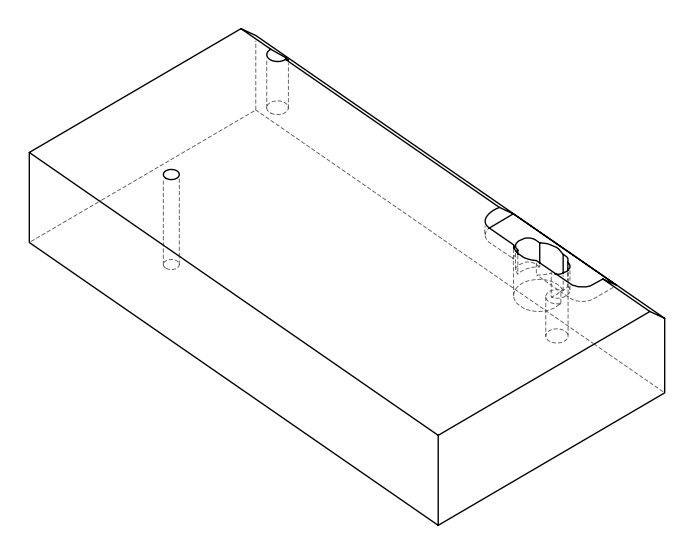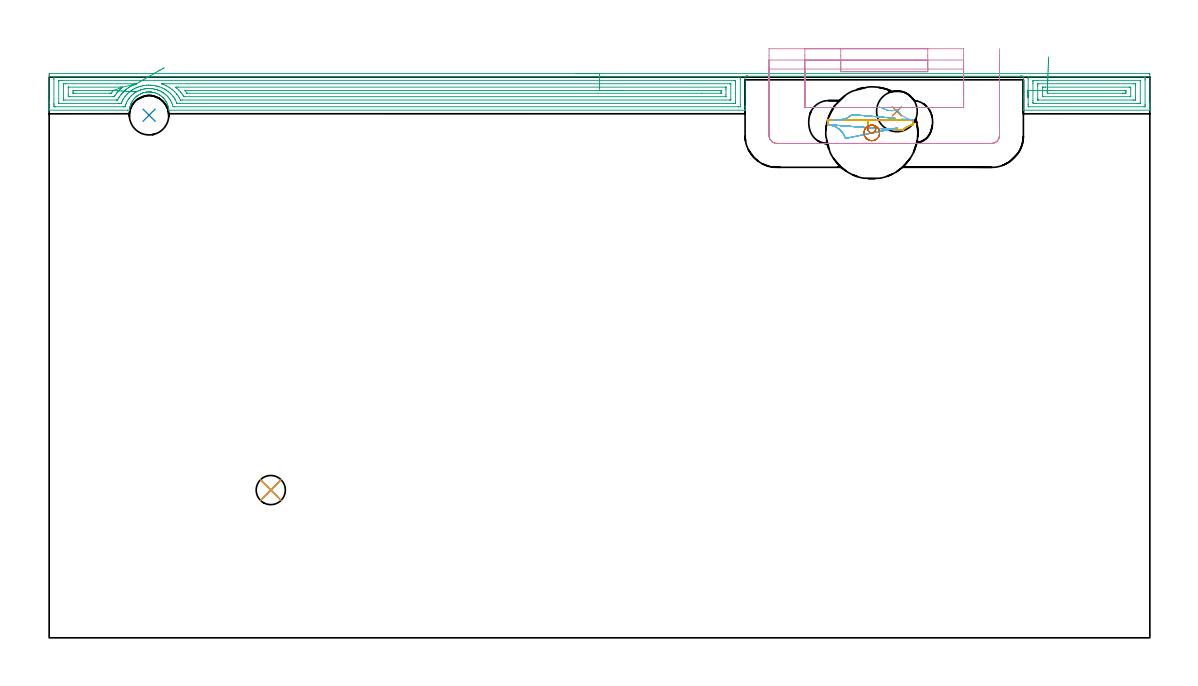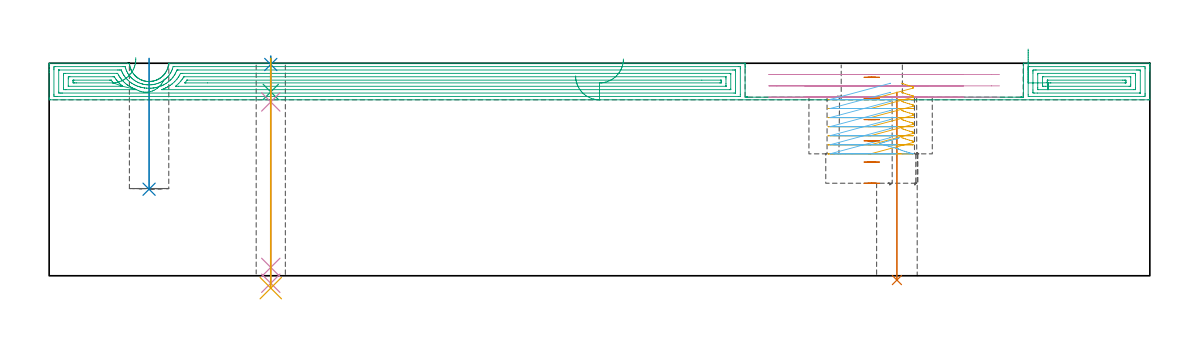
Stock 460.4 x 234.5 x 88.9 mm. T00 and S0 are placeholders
(PLAN: 11 operations, 9 tool changes, 26.7 min)
(1 INDEXABLE_INSERT_DRILL_THROUGH_HOLE_FROM_SOLID | STEP1HOLE | NXT0302_005 | 0.32 min | 20134 mm3)
(2 INDEXABLE_INSERT_DRILL_BLIND_HOLE_FROM_SOLID | STEP1POCKET | NXT0302_004 | 0.22 min | 11198 mm3)
(3 AREA_MILL | FG_CHAMFER_SURFACE | UGT0205_001 | 17.85 min | 51590 mm3)
(4 MILL_OPEN_POCKET | POCKET_OPEN | UGT0201_136 | Follow Part, ap 5, ae 75% | 2.91 min | 46458 mm3)
(5 MILL_OPEN_POCKET_1 | POCKET_OPEN_1 | NXT0201_012 | Follow Part, ap 4, ae 75% | 1.91 min | 17442 mm3)
(6 MILL_SLOT_PARTIAL_OBROUND | SLOT_PARTIAL_OBROUND | NXT0201_012 | Follow Part, ap 4, ae 75% | 1.88 min | 3229 mm3)
(7 MILL_BLIND_HOLE_FROM_SOLID_MATERIAL | STEP1POCKET_1 | UGT0201_004 | Spiral | 0.75 min | 20523 mm3)
(8 SPOT_DRILL | STEP1HOLE_1 | NXT0321_9005460120000 | 0.03 min | 2 mm3)
(9 DRILL_BLIND_HOLE_INTO_CENTER | STEP1HOLE_1 | NXT0301_126 | 0.06 min | 560 mm3)
(10 GUN_DRILL_THROUGH_HOLE | STEP1HOLE_1 | UGT0307_003 | 0.44 min | 2947 mm3)
(11 DRILL_TO_ENLARGE_THROUGH_HOLE | STEP1HOLE_1 | UGT0301_231 | 0.39 min | 6837 mm3)
(TOOL NXT0302_005 | Index. Insert Drill 17mm [880-D1700L20-05] | D17 PA176 FL85 Z2)
(TOOL NXT0302_004 | Index. Insert Drill 16.5mm [880-D1650L20-05] | D16.5 PA176 FL83 Z2)
(TOOL UGT0205_001 | Chamfer Mill 20 x 3 x 45 deg. | D20 FL50 Z2)
(TOOL UGT0201_136 | Carbide End Mill 20.0 | D20 FL30 Z4)
(TOOL NXT0201_012 | ENDMILL 16mm [2P460-1600-NA 1630] | D16 FL38 Z6)
(TOOL UGT0201_004 | End Mill 32 mm | D32 FL53 Z6)
(TOOL NXT0321_9005460120000 | NC Spot Drill, 142deg, 12mm, Carbide, Uncoated | D12 PA142 FL30 Z2)
(TOOL NXT0301_126 | Carbide Drill 8mm [861.1-0800-024A1-GP GC34] | D8 PA150 FL25 Z2)
(TOOL UGT0307_003 | Gun Drill 7 mm | D7 PA130 FL24 Z1)
(TOOL UGT0301_231 | Twist Drill 12.2 mm | D12.2 PA118 FL97 Z2)
(OP 1 INDEXABLE_INSERT_DRILL_THROUGH_HOLE_FROM_SOLID)
G17 G21 G94 G90
T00 M6
G54
G17 G0 G90 X354.6 Y220.2 S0 M3
G43 Z98.9 H1
G94 G81 G98 Z-1.797 F250. R76.7
G80
M5
M2
(OP 2 INDEXABLE_INSERT_DRILL_BLIND_HOLE_FROM_SOLID)
G17 G21 G94 G90
T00 M6
G54
G17 G0 G90 X41.8 Y218.6 S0 M3
G43 Z98.9 H1
G94 G81 G98 Z36.2 F250. R90.9
G80
M5
M2
(OP 3 AREA_MILL)
G17 G21 G94 G90
T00 M6
G54
G17 G0 G90 X220.2 Y236. S1061 M3
G43 Z98.9 H0
Z83.6
G94 G1 X220.238 Z82.728 F250.
X220.352 Z81.864
X220.541 Z81.012
X220.803 Z80.18
X221.137 Z79.374
X221.54 Z78.6
X222.008 Z77.864
X222.54 Z77.172
X223.129 Z76.529
X223.772 Z75.94
X224.464 Z75.408
X225.2 Z74.94
X225.974 Z74.537
X226.78 Z74.203
X227.612 Z73.941
X228.464 Z73.752
X229.328 Z73.638
X230.2 Z73.6
X459.782
X460.131 Y235.996 Z73.602
X460.39 Y235.992 Z73.606
X460.4 Y235.729 Z73.868
Y223.909 Z85.685
Y223.361 Z86.236
Y223.021 Z86.575
Y222.473 Z87.123
Y222.133 Z87.462
Y221.453 Z88.146
Y221.117 Z88.483
Y220.738 Z88.852
X460.391 Y220.703 Z88.888
X460.229 Y220.7 Z88.9
X407.523
X407.51 Y220.705 Z88.894
X407.5 Y220.758 Z88.841
Y225.732 Z83.867
Y226.574 Z83.02
Y234.567 Z75.028
Y234.801 Z74.799
Y234.9 Z74.7
X407.3
X407.077 Y234.899 Z74.699
X406.834 Y234.89 Z74.689
X406.63 Y234.891
X406.592 Y234.9 Z74.7
X406.579 Y234.894 Z74.689
X406.57 Y234.888 Z74.683
X406.559 Y234.891 Z74.688
X406.529 Y234.9 Z74.7
X406.5 Y234.891 Z74.686
X406.493 Y234.888 Z74.683
X406.485 Y234.889 Z74.686
X406.43 Y234.9 Z74.7
X292.022 Z74.699
X292.005 Y234.892 Z74.689
X291.993 Y234.887 Z74.682
X291.983 Y234.894 Z74.69
X291.972 Y234.9 Z74.7
X291.967
X291.939 Y234.891 Z74.69
X291.935 Y234.892
X291.885 Y234.9 Z74.7
X291.776
X291.762
X291.761 Y234.899 Z74.698
X291.758 Y234.897 Z74.694
X291.739 Y234.9 Z74.7
X291.1 Y234.899 Z74.699
Y222.44 Z87.156
Y222.133 Z87.462
Y221.826 Z87.773
Y221.077 Z88.522
X291.098 Y220.886 Z88.707
X291.09 Y220.702 Z88.888
X290.946 Y220.7 Z88.9
X50.205
X50.039 Y220.702 Z88.888
X50.032 Y220.738 Z88.852
X49.972 Y221.198 Z88.401
X49.967 Y221.232 Z88.367
X49.948 Y221.344 Z88.255
X49.915 Y221.548 Z88.051
X49.825 Y222.007 Z87.593
X49.706 Y222.432 Z87.168
X49.561 Y222.876 Z86.723
X49.389 Y223.316 Z86.284
X49.183 Y223.761 Z85.839
X48.956 Y224.199 Z85.401
X48.932 Y224.243 Z85.357
X48.66 Y224.668 Z84.931
X48.411 Y225.019 Z84.581
X48.366 Y225.083 Z84.517
X48.039 Y225.492 Z84.107
X47.821 Y225.731 Z83.866
X47.774 Y225.78 Z83.818
X47.593 Y225.965 Z83.632
X47.414 Y226.13 Z83.468
X47.146 Y226.377 Z83.223
X46.845 Y226.619 Z82.98
X46.536 Y226.85 Z82.749
X46.282 Y227.018 Z82.579
X46.253 Y227.037 Z82.56
X45.81 Y227.299 Z82.3
X45.36 Y227.535 Z82.063
X45.283 Y227.569 Z82.028
X44.957 Y227.718 Z81.882
X44.923 Y227.734 Z81.866
X44.856 Y227.758 Z81.842
X44.467 Y227.899 Z81.7
X44.022 Y228.035 Z81.562
X43.574 Y228.148 Z81.45
X43.497 Y228.161 Z81.433
X43.128 Y228.233 Z81.364
X42.681 Y228.295 Z81.302
X42.603 Y228.301 Z81.296
X42.549 Y228.305 Z81.292
X42.349 Y228.32 Z81.272
X42.235 Y228.33 Z81.264
X42.232
X42.178 Y228.331 Z81.26
X42.1 Y228.335 Z81.258
X41.984 Y228.339 Z81.253
X41.796 Y228.349 Z81.25
X41.788
X41.547 Y228.337 Z81.257
X41.423 Y228.333 Z81.264
X41.341 Y228.329 Z81.267
X40.895 Y228.292 Z81.306
X40.817 Y228.281 Z81.317
X40.448 Y228.23 Z81.369
X40.002 Y228.143 Z81.456
X39.554 Y228.029 Z81.569
X39.109 Y227.889 Z81.706
X39.03 Y227.86 Z81.734
X38.701 Y227.742 Z81.858
X38.677 Y227.734 Z81.866
X38.216 Y227.523 Z82.076
X38.1 Y227.462 Z82.137
X37.766 Y227.284 Z82.312
X37.323 Y227.023 Z82.575
X37.064 Y226.849 Z82.749
X36.797 Y226.649 Z82.948
X36.743 Y226.608 Z82.989
X36.7 Y226.574 Z83.024
X36.43 Y226.356 Z83.243
X36.34 Y226.273 Z83.327
X36.188 Y226.13 Z83.466
X36.052 Y226.004 Z83.593
X36.011 Y225.966 Z83.632
X35.755 Y225.694 Z83.906
X35.537 Y225.462 Z84.136
X35.234 Y225.082 Z84.516
X34.928 Y224.647 Z84.951
X34.644 Y224.2 Z85.398
X34.417 Y223.76 Z85.838
X34.309 Y223.527 Z86.071
X34.211 Y223.316 Z86.284
X34.039 Y222.876 Z86.723
X33.995 Y222.738 Z86.859
X33.943 Y222.577 Z87.016
X33.895 Y222.43 Z87.165
X33.842 Y222.235 Z87.363
X33.751 Y221.9 Z87.699
X33.688 Y221.548 Z88.051
X33.578 Y220.79 Z88.807
X33.563 Y220.706 Z88.891
X32.778 Y220.7 Z88.9
X0.171
X0.01 Y220.703 Z88.888
X0.007 Y220.737 Z88.854
X0. Y221.117 Z88.482
Y221.453 Z88.146
Y222.133 Z87.462
Y223.361 Z86.236
Y223.909 Z85.685
Y224.523 Z85.072
Y235.181 Z74.417
X0.002 Y235.455 Z74.142
X0.008 Y235.992 Z73.606
X0.075 Y235.994 Z73.603
X0.618 Y236. Z73.6
X230.2
Y234.586 Z75.014
X288.266 Y234.585 Z75.015
X289.09 Y234.567 Z75.033
X289.1 Y233.738 Z75.862
Y233.679 Z75.921
Y223.021 Z86.579
X289.095 Y222.197 Z87.403
X289.09 Y222.133 Z87.467
X288.284 Y222.115 Z87.485
X288.266
X52.43
X51.829 Y222.133 Z87.467
X51.58 Y222.978 Z86.622
X51.566 Y223.021 Z86.579
X51.537 Y223.111 Z86.489
X51.308 Y223.689 Z85.911
X51.208 Y223.909 Z85.691
X50.912 Y224.53 Z85.07
X50.761 Y224.797 Z84.803
X50.643 Y224.991 Z84.609
X50.165 Y225.686 Z83.914
X49.75 Y226.211 Z83.389
X49.419 Y226.574 Z83.026
X49.137 Y226.856 Z82.744
X48.857 Y227.113 Z82.487
X48.448 Y227.462 Z82.138
X47.963 Y227.831 Z81.769
X47.651 Y228.041 Z81.559
X47.148 Y228.35 Z81.25
X47.07 Y228.395 Z81.205
X46.967 Y228.452 Z81.148
X46.427 Y228.724 Z80.876
X46.177 Y228.837 Z80.763
X45.853 Y228.978 Z80.622
X45.358 Y229.164 Z80.436
X45.283 Y229.188 Z80.412
X45.123 Y229.238 Z80.362
X44.39 Y229.437 Z80.163
X44.126 Y229.501 Z80.099
X43.497 Y229.617 Z79.983
X43.054 Y229.679 Z79.921
X42.603 Y229.719 Z79.881
X42.09 Y229.749 Z79.851
X41.71 Y229.755 Z79.845
X41.21 Y229.735 Z79.865
X40.817 Y229.704 Z79.896
X40.395 Y229.658 Z79.942
X39.924 Y229.588 Z80.012
X39.629 Y229.531 Z80.069
X39.03 Y229.392 Z80.208
X38.907 Y229.361 Z80.239
X38.477 Y229.238 Z80.362
X38.219 Y229.156 Z80.444
X38.184 Y229.144 Z80.456
X38.137 Y229.127 Z80.473
X37.577 Y228.906 Z80.694
X37.244 Y228.754 Z80.846
X36.97 Y228.622 Z80.978
X36.453 Y228.35 Z81.25
X36.35 Y228.291 Z81.309
X35.84 Y227.969 Z81.631
X35.457 Y227.697 Z81.903
X35.153 Y227.462 Z82.138
X34.832 Y227.195 Z82.405
X34.564 Y226.946 Z82.654
X34.192 Y226.574 Z83.026
X33.94 Y226.305 Z83.295
X33.67 Y225.995 Z83.605
X33.534 Y225.821 Z83.779
X33.434 Y225.686 Z83.914
X33.164 Y225.301 Z84.3
X32.832 Y224.797 Z84.803
X32.811 Y224.764 Z84.836
X32.777 Y224.705 Z84.895
X32.513 Y224.172 Z85.428
X32.392 Y223.909 Z85.691
X32.24 Y223.556 Z86.044
X32.041 Y223.021 Z86.579
X32.001 Y222.905 Z86.695
X31.884 Y222.522 Z87.078
X31.796 Y222.22 Z87.38
X31.769 Y222.133 Z87.467
X31.009 Y222.115 Z87.485
X30.99
X2.423
X2.404
X2.01 Y222.133 Z87.467
X2.003 Y222.532 Z87.068
X2.001 Y223.021 Z86.579
X2. Y223.423 Z86.177
X2.001 Y233.679 Z75.921
X2.002 Y234.078 Z75.522
X2.01 Y234.567 Z75.033
X2.404 Y234.579 Z75.021
X3.279 Y234.586 Z75.014
X230.2
Y233.172 Z76.428
X286.479 Y233.171 Z76.429
X286.991 Y233.169 Z76.431
X287.075 Y233.167 Z76.433
X287.088 Y233.165 Z76.435
X287.092 Y233.136 Z76.464
X287.098 Y233.063 Z76.537
X287.099 Y232.791 Z76.809
X287.1 Y232.173 Z77.427
X287.099 Y224.181 Z85.419
X287.096 Y223.909 Z85.691
X287.09 Y223.601 Z85.999
X287.083 Y223.535 Z86.065
X286.99 Y223.532 Z86.068
X286.86 Y223.53 Z86.07
X286.479 Y223.529 Z86.071
X285.969 Y223.528 Z86.072
X54.217 Y223.529 Z86.071
X53.704 Y223.531 Z86.069
X53.516 Y223.534 Z86.066
X53.474 Y223.535 Z86.065
X53.365 Y223.771 Z85.829
X53.323 Y223.863 Z85.737
X53.294 Y223.939 Z85.661
X52.89 Y224.797 Z84.803
X52.734 Y225.106 Z84.494
X52.605 Y225.345 Z84.255
X52.43 Y225.634 Z83.966
X52.395 Y225.686 Z83.914
X52.323 Y225.792 Z83.808
X51.904 Y226.384 Z83.216
X51.757 Y226.574 Z83.026
X51.537 Y226.85 Z82.75
X50.98 Y227.462 Z82.138
X50.643 Y227.79 Z81.81
X50.004 Y228.35 Z81.25
X49.75 Y228.548 Z81.052
X49.008 Y229.088 Z80.512
X48.857 Y229.18 Z80.42
X48.759 Y229.238 Z80.362
X48.255 Y229.528 Z80.072
X47.963 Y229.683 Z79.917
X47.651 Y229.843 Z79.757
X47.087 Y230.109 Z79.491
X47.07 Y230.117 Z79.483
X47.047 Y230.126 Z79.474
X46.177 Y230.448 Z79.152
X45.709 Y230.592 Z79.008
X45.283 Y230.708 Z78.892
X44.939 Y230.799 Z78.801
X44.509 Y230.896 Z78.704
X44.39 Y230.919 Z78.681
X43.86 Y231.014 Z78.586
X43.497 Y231.064 Z78.536
X43.441 Y231.07 Z78.53
X42.603 Y231.139 Z78.461
X42.47 Y231.147 Z78.453
X41.71 Y231.17 Z78.43
X41.558 Y231.166 Z78.434
X40.817 Y231.128 Z78.472
X40.71 Y231.12 Z78.48
X39.924 Y231.039 Z78.561
X39.902 Y231.036 Z78.564
X39.754 Y231.014 Z78.586
X39.141 Y230.904 Z78.696
X39.03 Y230.881 Z78.719
X38.415 Y230.738 Z78.862
X38.137 Y230.666 Z78.934
X37.72 Y230.541 Z79.059
X37.244 Y230.386 Z79.214
X37.053 Y230.316 Z79.284
X36.555 Y230.126 Z79.474
X36.412 Y230.064 Z79.536
X36.35 Y230.036 Z79.564
X35.811 Y229.774 Z79.826
X35.457 Y229.585 Z80.015
X34.85 Y229.238 Z80.362
X34.672 Y229.13 Z80.47
X34.564 Y229.06 Z80.54
X34.143 Y228.768 Z80.832
X33.67 Y228.419 Z81.181
X33.632 Y228.388 Z81.212
X33.586 Y228.35 Z81.25
X33.156 Y227.973 Z81.627
X32.777 Y227.617 Z81.983
X32.699 Y227.54 Z82.06
X32.624 Y227.462 Z82.138
X32.267 Y227.081 Z82.519
X31.884 Y226.638 Z82.962
X31.855 Y226.602 Z82.998
X31.833 Y226.574 Z83.026
X31.482 Y226.085 Z83.515
X31.21 Y225.686 Z83.914
X31.123 Y225.554 Z84.046
X30.99 Y225.344 Z84.256
X30.8 Y224.987 Z84.613
X30.704 Y224.797 Z84.803
X30.509 Y224.388 Z85.212
X30.302 Y223.909 Z85.691
X30.207 Y223.684 Z85.916
X30.167 Y223.594 Z86.006
X30.138 Y223.535 Z86.065
X30.097 Y223.534 Z86.066
X29.585 Y223.53 Z86.07
X29.204 Y223.529 Z86.071
X28.694 Y223.528 Z86.072
X4.191 Y223.529 Z86.071
X4.063 Y223.53 Z86.07
X4.018 Y223.533 Z86.067
X4.013 Y223.534 Z86.066
X4.008 Y223.548 Z86.052
X4.004 Y223.593 Z86.007
X4.001 Y223.72 Z85.88
Y232.791 Z76.809
X4.003 Y232.978 Z76.622
X4.01 Y233.163 Z76.437
X4.191 Y233.166 Z76.434
X4.703 Y233.17 Z76.43
X5.084 Y233.171 Z76.429
X5.594 Y233.172 Z76.428
X230.2
Y231.757 Z77.843
X284.692
X284.84 Y231.756 Z77.844
X285.048 Y231.75 Z77.85
X285.091 Y231.749 Z77.851
X285.095 Y231.718 Z77.882
X285.097 Y231.686 Z77.914
X285.1 Y231.498 Z78.102
Y225.28 Z84.32
X285.098 Y225.145 Z84.455
X285.095 Y225.037 Z84.563
X285.09 Y224.967 Z84.633
X285.082 Y224.949 Z84.651
X284.546 Y224.943 Z84.657
X55.857
X55.11 Y224.948 Z84.652
X54.957 Y224.95 Z84.65
X54.935 Y224.969 Z84.631
X54.915 Y224.992 Z84.608
X54.562 Y225.686 Z83.914
X54.437 Y225.912 Z83.688
X54.217 Y226.264 Z83.336
X53.999 Y226.574 Z83.026
X53.466 Y227.32 Z82.28
X53.353 Y227.462 Z82.138
X53.323 Y227.498 Z82.102
X52.54 Y228.35 Z81.25
X52.43 Y228.46 Z81.14
X51.571 Y229.238 Z80.362
X51.537 Y229.268 Z80.332
X51.387 Y229.387 Z80.213
X50.643 Y229.923 Z79.677
X50.354 Y230.126 Z79.474
X49.75 Y230.489 Z79.111
X49.479 Y230.646 Z78.954
X48.929 Y230.942 Z78.658
X48.857 Y230.979 Z78.621
X48.783 Y231.014 Z78.586
X47.963 Y231.376 Z78.224
X47.07 Y231.724 Z77.876
X47.011 Y231.75 Z77.85
X47.07 Y231.753 Z77.847
X47.218 Y231.756 Z77.844
X47.515 Y231.757 Z77.843
X47.963
X230.2
Y230.343 Z79.257
X282.978
X283.036 Y230.341 Z79.259
X283.074 Y230.339 Z79.261
X283.089 Y230.337 Z79.263
X283.091 Y230.319 Z79.281
X283.097 Y230.126 Z79.474
X283.1 Y229.934 Z79.666
Y229.238 Z80.362
Y227.269 Z82.331
X283.097 Y226.574 Z83.026
X283.093 Y226.387 Z83.213
X283.087 Y226.364 Z83.236
X283.068 Y226.362 Z83.238
X283.015 Y226.359 Z83.241
X282.906 Y226.358 Z83.242
X56.678
X56.533 Y226.36 Z83.24
X56.417 Y226.363 Z83.237
X56.354 Y226.367 Z83.233
X56.003 Y226.898 Z82.702
X55.601 Y227.462 Z82.138
X55.11 Y228.126 Z81.474
X54.917 Y228.35 Z81.25
X54.217 Y229.125 Z80.475
X54.1 Y229.238 Z80.362
X53.323 Y229.952 Z79.648
X53.134 Y230.126 Z79.474
X52.907 Y230.336 Z79.264
X53.108 Y230.34 Z79.26
X53.323 Y230.342 Z79.258
X53.999 Y230.343 Z79.257
X230.2
Y228.929 Z80.671
X280.537
X280.961 Y228.927 Z80.673
X281.047 Y228.925 Z80.675
X281.08 Y228.922 Z80.678
X281.09 Y228.888 Z80.712
X281.094 Y228.785 Z80.815
X281.1 Y228.369 Z81.231
Y228.35 Z81.25
X281.097 Y227.915 Z81.685
X281.093 Y227.807 Z81.793
X281.091 Y227.784 Z81.816
X281.07 Y227.778 Z81.822
X281.002 Y227.775 Z81.825
X280.807 Y227.772 Z81.828
X272.992 Y227.771 Z81.829
X57.79 Y227.772 Z81.828
X57.707 Y227.773 Z81.827
X57.657 Y227.776 Z81.824
X57.634 Y227.78 Z81.82
X57.613 Y227.806 Z81.794
X57.454 Y228.017 Z81.583
X56.808 Y228.894 Z80.706
X56.793 Y228.916 Z80.684
X56.81 Y228.922 Z80.678
X56.897 Y228.925 Z80.675
X57.209 Y228.928 Z80.672
X66.213 Y228.929 Z80.671
X230.2
X231.072 Z80.709
X231.936 Z80.823
X232.788 Z81.012
X233.62 Z81.274
X234.426 Z81.608
X235.2 Z82.011
X235.936 Z82.48
X236.628 Z83.011
X237.271 Z83.6
X237.86 Z84.243
X238.392 Z84.935
X238.86 Z85.671
X239.263 Z86.445
X239.597 Z87.251
X239.859 Z88.083
X240.048 Z88.935
X240.162 Z89.8
X240.2 Z90.671
G0 Z98.9
X48.178 Y238.504
Z82.289
G1 X47.81 Y238.29 Z81.528
X47.386 Y238.044 Z80.806
X46.91 Y237.766 Z80.13
X46.384 Y237.46 Z79.505
X45.813 Y237.128 Z78.935
X45.202 Y236.772 Z78.424
X44.554 Y236.396 Z77.978
X43.875 Y236.001 Z77.598
X43.17 Y235.59 Z77.288
X42.445 Y235.168 Z77.051
X41.704 Y234.737 Z76.887
X40.954 Y234.301 Z76.799
X40.2 Y233.862 Z76.787
X39.448 Y233.424 Z76.851
X38.704 Y232.991 Z76.99
X37.973 Y232.566 Z77.204
X37.261 Y232.152 Z77.491
X36.573 Y231.751 Z77.849
X36.528 Y231.726 Z77.874
X36.35 Y231.658 Z77.942
X35.883 Y231.478 Z78.122
X35.685 Y231.4 Z78.2
X35.457 Y231.305 Z78.295
X35.255 Y231.215 Z78.385
X34.821 Y231.014 Z78.586
X34.649 Y230.93 Z78.67
X34.564 Y230.885 Z78.715
X34.074 Y230.613 Z78.987
X33.67 Y230.384 Z79.216
X33.509 Y230.287 Z79.313
X33.25 Y230.126 Z79.474
X32.968 Y229.937 Z79.663
X32.777 Y229.804 Z79.796
X32.453 Y229.56 Z80.04
X32.033 Y229.238 Z80.362
X31.951 Y229.171 Z80.429
X31.884 Y229.114 Z80.486
X31.481 Y228.75 Z80.85
X31.059 Y228.35 Z81.25
X31.024 Y228.316 Z81.284
X30.99 Y228.282 Z81.318
X30.597 Y227.858 Z81.742
X30.252 Y227.462 Z82.138
X30.181 Y227.378 Z82.222
X30.097 Y227.274 Z82.326
X29.802 Y226.868 Z82.733
X29.594 Y226.574 Z83.026
X29.437 Y226.342 Z83.258
X29.204 Y225.985 Z83.615
X29.094 Y225.795 Z83.805
X29.034 Y225.686 Z83.914
X28.659 Y224.978 Z84.622
X28.632 Y224.949 Z84.651
X28.59 Y224.947 Z84.653
X28.497 Y224.945 Z84.655
X28.31 Y224.943 Z84.657
X28.164
X6.724
X6.088 Y224.948 Z84.652
X6.02 Y224.949 Z84.651
X6.01 Y225.037 Z84.563
X6.006 Y225.245 Z84.355
X6. Y225.663 Z83.937
Y231.014 Z78.586
X6.006 Y231.447 Z78.153
X6.01 Y231.663 Z77.937
X6.026 Y231.751 Z77.849
X6.128 Y231.753 Z77.847
X6.871 Y231.757 Z77.843
X7.017
X36.039
X36.35 Y231.756 Z77.844
X36.5 Y231.754 Z77.846
X36.573 Y231.751 Z77.849
X30.716 Y230.332 Z79.268
X30.474 Y230.126 Z79.474
X30.273 Y229.952 Z79.648
X30.097 Y229.797 Z79.803
X29.807 Y229.527 Z80.073
X29.504 Y229.238 Z80.362
X29.353 Y229.089 Z80.511
X29.204 Y228.936 Z80.664
X28.921 Y228.631 Z80.969
X28.676 Y228.35 Z81.25
X28.509 Y228.152 Z81.448
X28.31 Y227.908 Z81.692
X28.12 Y227.651 Z81.949
X27.984 Y227.462 Z82.138
X27.754 Y227.127 Z82.473
X27.417 Y226.628 Z82.972
X27.396 Y226.595 Z83.005
X27.269 Y226.389 Z83.211
X27.255 Y226.37 Z83.23
X27.248 Y226.365 Z83.235
X27.221 Y226.363 Z83.237
X27.105 Y226.359 Z83.241
X26.96 Y226.357 Z83.243
X26.742
X8.657 Y226.358 Z83.242
X8.439 Y226.359 Z83.241
X8.013 Y226.364 Z83.236
X8.009 Y226.574 Z83.026
X8.001 Y227.226 Z82.374
Y230.126 Z79.474
X8.003 Y230.29 Z79.31
X8.006 Y230.329 Z79.271
X8.009 Y230.334 Z79.266
X8.024 Y230.337 Z79.263
X8.076 Y230.341 Z79.259
X8.221 Y230.342 Z79.258
X29.879 Y230.343 Z79.257
X30.097 Y230.342 Z79.258
X30.315 Y230.339 Z79.261
X30.716 Y230.332 Z79.268
X26.806 Y228.923 Z80.677
X26.789 Y228.896 Z80.704
X26.524 Y228.549 Z81.051
X26.439 Y228.434 Z81.166
X26.377 Y228.35 Z81.25
X26.065 Y227.918 Z81.682
X26.01 Y227.844 Z81.756
X25.972 Y227.799 Z81.801
X25.952 Y227.778 Z81.822
X25.921 Y227.777 Z81.823
X25.63 Y227.773 Z81.827
X25.319 Y227.771 Z81.829
X10.444 Y227.772 Z81.828
X10.131 Y227.773 Z81.827
X10.055 Y227.775 Z81.825
X10.021 Y227.778 Z81.822
X10.01 Y227.791 Z81.809
X10.004 Y227.9 Z81.7
X10.003 Y228.35 Z81.25
X10.007 Y228.784 Z80.816
X10.017 Y228.922 Z80.678
X10.153 Y228.924 Z80.676
X10.444 Y228.927 Z80.673
X10.755 Y228.929 Z80.671
X11.337
X26.524 Y228.928 Z80.672
X26.693 Y228.927 Z80.673
X26.777 Y228.924 Z80.676
X26.806 Y228.923 Z80.677
X27.672 Y228.874 Z80.764
X28.528 Y228.826 Z80.926
X29.367 Y228.779 Z81.162
X30.181 Y228.733 Z81.471
X30.966 Y228.689 Z81.849
X31.715 Y228.647 Z82.295
X32.422 Y228.607 Z82.804
X33.083 Y228.57 Z83.373
X33.691 Y228.536 Z83.998
X34.242 Y228.505 Z84.673
X34.733 Y228.477 Z85.394
X35.159 Y228.453 Z86.154
X35.517 Y228.433 Z86.95
X35.805 Y228.417 Z87.773
X36.02 Y228.405 Z88.618
X36.161 Y228.397 Z89.479
X36.226 Y228.393 Z90.349
X36.215 Y228.394 Z91.222
G0 Z98.9
X409.5 Y228.927
Z94.815
G1 Y228.338 Z94.172
Y227.807 Z93.479
Y227.338 Z92.744
Y226.935 Z91.97
Y226.602 Z91.164
Y226.339 Z90.332
Y226.15 Z89.48
Y226.036 Z88.615
Y225.998 Z87.744
Y226.036 Z86.872
Y226.15 Z86.007
Y226.339 Z85.156
Y226.602 Z84.324
Y226.935 Z83.518
Y227.338 Z82.744
Y227.807 Z82.008
Y228.338 Z81.316
Y228.927 Z80.673
X409.501 Y233.933 Z75.667
X409.51 Y234.567 Z75.033
X409.739 Y234.584 Z75.016
X409.757 Y234.585 Z75.015
X457.977
X457.996
X458.39 Y234.567 Z75.033
X458.398 Y234.167 Z75.433
X458.399 Y233.679 Z75.921
X458.4 Y233.277 Z76.323
X458.399 Y223.021 Z86.579
X458.398 Y222.621 Z86.979
X458.39 Y222.133 Z87.467
X458.014 Y222.115 Z87.485
X457.996
X409.775
X409.757 Y222.116 Z87.484
X409.51 Y222.133 Z87.467
X409.503 Y222.385 Z87.215
X409.501 Y223.021 Z86.579
X409.5 Y223.276 Z86.324
Y228.927 Z80.673
X411.5
Y231.903 Z77.697
X411.502 Y232.791 Z76.809
X411.503 Y232.83 Z76.77
X411.543 Y233.164 Z76.436
X412.056 Y233.169 Z76.431
X413.33 Y233.172 Z76.428
X456.209 Y233.171 Z76.429
X456.337 Y233.17 Z76.43
X456.382 Y233.167 Z76.433
X456.387 Y233.166 Z76.434
X456.392 Y233.152 Z76.448
X456.396 Y233.107 Z76.493
X456.399 Y232.98 Z76.62
Y223.909 Z85.691
X456.397 Y223.722 Z85.878
X456.39 Y223.537 Z86.063
X456.209 Y223.534 Z86.066
X455.697 Y223.53 Z86.07
X455.316 Y223.529 Z86.071
X454.806 Y223.528 Z86.072
X412.82 Y223.529 Z86.071
X412.437
X411.923 Y223.532 Z86.068
X411.543 Y223.535 Z86.065
X411.505 Y223.909 Z85.691
X411.502 Y223.951 Z85.649
X411.5 Y224.797 Z84.803
Y228.927 Z80.673
X413.5
Y230.845 Z78.755
X413.501 Y231.014 Z78.586
X413.505 Y231.728 Z77.872
X413.51 Y231.75 Z77.85
X413.524 Y231.752 Z77.848
X413.569 Y231.755 Z77.845
X413.663 Y231.757 Z77.843
X453.676
X454.312 Y231.752 Z77.848
X454.38 Y231.75 Z77.85
X454.39 Y231.663 Z77.937
X454.394 Y231.455 Z78.145
X454.4 Y231.037 Z78.563
Y225.686 Z83.914
X454.394 Y225.253 Z84.347
X454.39 Y225.037 Z84.563
X454.374 Y224.949 Z84.651
X454.272 Y224.947 Z84.653
X453.529 Y224.943 Z84.657
X453.383
X413.632
X413.558 Y224.944 Z84.656
X413.522 Y224.947 Z84.653
X413.512 Y224.949 Z84.651
X413.51 Y224.959 Z84.641
X413.501 Y225.516 Z84.084
X413.5 Y228.927 Z80.673
X415.5
Y229.745 Z79.855
X415.503 Y230.126 Z79.474
X415.506 Y230.253 Z79.347
X415.51 Y230.315 Z79.285
X415.519 Y230.336 Z79.264
X415.574 Y230.338 Z79.262
X415.793 Y230.342 Z79.258
X416.01 Y230.343 Z79.257
X416.685
X451.743 Y230.342 Z79.258
X451.961 Y230.341 Z79.259
X452.387 Y230.336 Z79.264
X452.391 Y230.126 Z79.474
X452.399 Y229.474 Z80.126
Y226.574 Z83.026
X452.397 Y226.41 Z83.19
X452.394 Y226.371 Z83.229
X452.391 Y226.366 Z83.234
X452.376 Y226.363 Z83.237
X452.324 Y226.359 Z83.241
X452.179 Y226.358 Z83.242
X415.792
X415.646 Y226.36 Z83.24
X415.531 Y226.364 Z83.236
X415.509 Y226.366 Z83.234
X415.506 Y226.376 Z83.224
X415.503 Y226.405 Z83.195
X415.501 Y226.574 Z83.026
X415.5 Y228.927 Z80.673
X417.512 Y228.85 Z80.75
X417.515 Y228.922 Z80.678
X417.797 Y228.925 Z80.675
X418.109 Y228.928 Z80.672
X418.69 Y228.929 Z80.671
X419.001
X449.956 Y228.928 Z80.672
X450.269 Y228.927 Z80.673
X450.345 Y228.925 Z80.675
X450.379 Y228.922 Z80.678
X450.39 Y228.909 Z80.691
X450.396 Y228.8 Z80.8
X450.397 Y228.35 Z81.25
X450.393 Y227.916 Z81.684
X450.383 Y227.778 Z81.822
X450.247 Y227.776 Z81.824
X449.956 Y227.773 Z81.827
X449.645 Y227.771 Z81.829
X449.063
X417.797 Y227.772 Z81.828
X417.602 Y227.773 Z81.827
X417.533 Y227.776 Z81.824
X417.519 Y227.777 Z81.823
X417.51 Y227.789 Z81.811
X417.507 Y227.859 Z81.741
X417.503 Y228.055 Z81.545
X417.502 Y228.35 Z81.25
X417.504 Y228.64 Z80.96
X417.512 Y228.85 Z80.75
X417.537 Y229.492 Z80.161
X417.564 Y230.184 Z79.631
X417.592 Y230.92 Z79.162
X417.622 Y231.693 Z78.76
X417.653 Y232.499 Z78.426
X417.685 Y233.33 Z78.164
X417.718 Y234.181 Z77.975
X417.751 Y235.046 Z77.862
X417.784 Y235.916 Z77.824
X417.818 Y236.787 Z77.863
X417.851 Y237.652 Z77.977
X417.884 Y238.503 Z78.166
X417.916 Y239.334 Z78.428
X417.947 Y240.139 Z78.763
X417.976 Y240.912 Z79.166
X418.005 Y241.647 Z79.635
X418.031 Y242.339 Z80.166
X418.056 Y242.981 Z80.756
G0 Z98.9
M5
M2
(OP 4 MILL_OPEN_POCKET)
G17 G21 G94 G90
T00 M6
G54
G17 G0 G90 X316.1 Y237.9 S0 M3
G43 Z98.9 H0
Z84.167
G94 G1 Y234.9 F250.
Y221.8 F500.
X382.5
Y234.9
Y237.9 F250.
X301.1 F500.
Y234.9 F250.
Y210.1 F500.
G3 X304.4 Y206.8 R3.3
G1 X394.2
G3 X397.5 Y210.1 R3.3
G1 Y234.9
Y237.9 F250.
G0 Z98.9
X331.1 Y241.667
Z79.433
G1 Y238.667
Y236.8 F500.
X367.5
Y238.667
Y241.667 F250.
X316.1 F500.
Y238.667 F250.
Y221.8 F500.
X382.5
Y238.667
Y241.667 F250.
X301.1 F500.
Y238.667 F250.
Y210.1 F500.
G3 X304.4 Y206.8 R3.3
G1 X394.2
G3 X397.5 Y210.1 R3.3
G1 Y238.667
Y241.667 F250.
G0 Z98.9
X331.1 Y246.399
Z74.7
G1 Y243.399
Y236.8 F500.
X367.5
Y243.399
Y246.399 F250.
X316.1
Y243.399
Y221.8 F500.
X382.5
Y243.399
Y246.399 F250.
X301.1
Y243.399
Y210.1 F500.
G3 X304.4 Y206.8 R3.3
G1 X394.2
G3 X397.5 Y210.1 R3.3
G1 Y243.399
Y246.399 F250.
G0 Z98.9
M5
M2
(OP 5 MILL_OPEN_POCKET_1)
G17 G21 G94 G90
T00 M6
G54
G17 G0 G90 X356.454 Y212.374 S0 M3
G43 Z98.9 H1
Z80.53
G94 G1 X357.084 Y212.328 Z80.361 F250.
X357.362 Y212.615 Z80.253
X358.136 Y213.253 Z79.985
X358.984 Y213.79 Z79.716
X359.893 Y214.215 Z79.447
X360.848 Y214.524 Z79.178
X361.24 Y214.604 Z79.071
X361.303 Y214.617 Z79.054
X361.4 Y214.736 Z79.012
Y216.564 Z78.523
X361.281 Y216.694 Z78.475
X361.208 Y216.7 Z78.456
X343.608 Z73.74
X326. F500.
G3 X325.8 Y216.5 R0.2
G1 Y214.8
G3 X325.985 Y214.601 R0.2
G1 X357.084 Y212.328
G2 X361.24 Y214.604 R8.
G3 X361.4 Y214.8 R0.2
G1 Y216.5
G3 X361.208 Y216.7 R0.2
G1 X343.608
X342.608
Y213.7 F250.
G0 X356.454 Y212.374 Z76.74
G1 X357.084 Y212.328 Z76.571
X357.362 Y212.615 Z76.463
X358.136 Y213.253 Z76.195
X358.984 Y213.79 Z75.926
X359.893 Y214.215 Z75.657
X360.848 Y214.524 Z75.388
X361.24 Y214.604 Z75.281
X361.303 Y214.617 Z75.264
X361.4 Y214.736 Z75.222
Y216.564 Z74.733
X361.281 Y216.694 Z74.685
X361.208 Y216.7 Z74.666
X343.608 Z69.95
X326. F500.
G3 X325.8 Y216.5 R0.2
G1 Y214.8
G3 X325.985 Y214.601 R0.2
G1 X357.084 Y212.328
G2 X361.24 Y214.604 R8.
G3 X361.4 Y214.8 R0.2
G1 Y216.5
G3 X361.208 Y216.7 R0.2
G1 X343.608
X342.608
Y213.7 F250.
G0 X356.454 Y212.374 Z72.95
G1 X357.084 Y212.328 Z72.781
X357.362 Y212.615 Z72.673
X358.136 Y213.253 Z72.405
X358.984 Y213.79 Z72.136
X359.893 Y214.215 Z71.867
X360.848 Y214.524 Z71.598
X361.24 Y214.604 Z71.491
X361.303 Y214.617 Z71.474
X361.4 Y214.736 Z71.432
Y216.564 Z70.943
X361.281 Y216.694 Z70.895
X361.208 Y216.7 Z70.876
X343.608 Z66.16
X326. F500.
G3 X325.8 Y216.5 R0.2
G1 Y214.8
G3 X325.985 Y214.601 R0.2
G1 X357.084 Y212.328
G2 X361.24 Y214.604 R8.
G3 X361.4 Y214.8 R0.2
G1 Y216.5
G3 X361.208 Y216.7 R0.2
G1 X343.608
X342.608
Y213.7 F250.
G0 X356.454 Y212.374 Z69.16
G1 X357.084 Y212.328 Z68.991
X357.362 Y212.615 Z68.883
X358.136 Y213.253 Z68.615
X358.984 Y213.79 Z68.346
X359.893 Y214.215 Z68.077
X360.848 Y214.524 Z67.808
X361.24 Y214.604 Z67.701
X361.303 Y214.617 Z67.684
X361.4 Y214.736 Z67.642
Y216.564 Z67.153
X361.281 Y216.694 Z67.105
X361.208 Y216.7 Z67.086
X343.608 Z62.37
X326. F500.
G3 X325.8 Y216.5 R0.2
G1 Y214.8
G3 X325.985 Y214.601 R0.2
G1 X357.084 Y212.328
G2 X361.24 Y214.604 R8.
G3 X361.4 Y214.8 R0.2
G1 Y216.5
G3 X361.208 Y216.7 R0.2
G1 X343.608
X342.608
Y213.7 F250.
G0 X356.454 Y212.374 Z65.37
G1 X357.084 Y212.328 Z65.201
X357.362 Y212.615 Z65.093
X358.136 Y213.253 Z64.825
X358.984 Y213.79 Z64.556
X359.893 Y214.215 Z64.287
X360.848 Y214.524 Z64.018
X361.24 Y214.604 Z63.911
X361.303 Y214.617 Z63.894
X361.4 Y214.736 Z63.852
Y216.564 Z63.363
X361.281 Y216.694 Z63.315
X361.208 Y216.7 Z63.296
X343.608 Z58.58
X326. F500.
G3 X325.8 Y216.5 R0.2
G1 Y214.8
G3 X325.985 Y214.601 R0.2
G1 X357.084 Y212.328
G2 X361.24 Y214.604 R8.
G3 X361.4 Y214.8 R0.2
G1 Y216.5
G3 X361.208 Y216.7 R0.2
G1 X343.608
X342.608
Y213.7 F250.
G0 X356.454 Y212.374 Z61.58
G1 X357.084 Y212.328 Z61.411
X357.362 Y212.615 Z61.304
X358.136 Y213.253 Z61.035
X358.984 Y213.79 Z60.766
X359.893 Y214.215 Z60.497
X360.848 Y214.524 Z60.228
X361.24 Y214.604 Z60.121
X361.303 Y214.617 Z60.104
X361.4 Y214.736 Z60.062
Y216.564 Z59.573
X361.281 Y216.694 Z59.525
X361.208 Y216.7 Z59.506
X343.608 Z54.79
X326. F500.
G3 X325.8 Y216.5 R0.2
G1 Y214.8
G3 X325.985 Y214.601 R0.2
G1 X357.084 Y212.328
G2 X361.24 Y214.604 R8.
G3 X361.4 Y214.8 R0.2
G1 Y216.5
G3 X361.208 Y216.7 R0.2
G1 X343.608
X342.608
Y213.7 F250.
G0 X356.454 Y212.374 Z57.79
G1 X357.084 Y212.328 Z57.621
X357.362 Y212.615 Z57.514
X358.136 Y213.253 Z57.245
X358.984 Y213.79 Z56.976
X359.893 Y214.215 Z56.707
X360.848 Y214.524 Z56.438
X361.24 Y214.604 Z56.331
X361.303 Y214.617 Z56.314
X361.4 Y214.736 Z56.272
Y216.564 Z55.783
X361.281 Y216.694 Z55.735
X361.208 Y216.7 Z55.716
X343.608 Z51.
X326. F500.
G3 X325.8 Y216.5 R0.2
G1 Y214.8
G3 X325.985 Y214.601 R0.2
G1 X357.084 Y212.328
G2 X361.24 Y214.604 R8.
G3 X361.4 Y214.8 R0.2
G1 Y216.5
G3 X361.208 Y216.7 R0.2
G1 X343.608
X342.608
Y213.7 F250.
G0 Z98.9
M5
M2
(OP 6 MILL_SLOT_PARTIAL_OBROUND)
G17 G21 G94 G90
T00 M6
G54
G17 G0 G90 X351.688 Y212.664 S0 M3
G43 Z98.9 H1
Z80.53
G94 G1 X351.789 Y212.685 Z80.502 F250.
X351.791 Y212.715 Z80.494
X326.68 Y214.549 Z73.748
X326.678 Y214.52 Z73.74
G2 X333.076 Y208.885 R8. F500.
G1 X351.789 Y212.685
X354.729 Y213.282 F250.
G0 X351.692 Y212.665 Z76.74
G1 X351.789 Y212.685 Z76.714
X351.791 Y212.715 Z76.705
X326.676 Y214.55 Z69.958
X326.674 Y214.52 Z69.95
G2 X333.076 Y208.885 R8. F500.
G1 X351.789 Y212.685
X354.729 Y213.282 F250.
G0 X351.692 Y212.665 Z72.95
G1 X351.789 Y212.685 Z72.924
X351.791 Y212.715 Z72.915
X326.676 Y214.55 Z66.168
X326.674 Y214.52 Z66.16
G2 X333.076 Y208.885 R8. F500.
G1 X351.789 Y212.685
X354.729 Y213.282 F250.
G0 X351.692 Y212.665 Z69.16
G1 X351.789 Y212.685 Z69.134
X351.791 Y212.715 Z69.125
X326.676 Y214.55 Z62.378
X326.674 Y214.52 Z62.37
G2 X333.076 Y208.885 R8. F500.
G1 X351.789 Y212.685
X354.729 Y213.282 F250.
G0 X351.692 Y212.665 Z65.37
G1 X351.789 Y212.685 Z65.344
X351.791 Y212.715 Z65.335
X326.796 Y214.541 Z58.62
X326.676 Y214.55 Z58.588
X326.674 Y214.52 Z58.58
G2 X333.076 Y208.885 R8. F500.
G1 X351.789 Y212.685
X354.729 Y213.282 F250.
G0 X351.692 Y212.665 Z61.58
G1 X351.789 Y212.685 Z61.554
X351.791 Y212.715 Z61.546
X326.676 Y214.55 Z54.798
X326.674 Y214.52 Z54.79
G2 X333.076 Y208.885 R8. F500.
G1 X351.789 Y212.685
X354.729 Y213.282 F250.
G0 X351.692 Y212.665 Z57.79
G1 X351.789 Y212.685 Z57.764
X351.791 Y212.715 Z57.756
X326.676 Y214.55 Z51.008
X326.674 Y214.52 Z51.
G2 X333.076 Y208.885 R8. F500.
G1 X351.789 Y212.685
X354.729 Y213.282 F250.
G0 Z98.9
X353.884 Y217.317
Z73.74
G1 X350.894 Y217.568
X335.82 Y218.837 F500.
G2 X331.069 Y216.73 R8.
G1 X328.081 Y216.47 F250.
G0 Z98.9
X353.884 Y217.317
Z69.95
G1 X350.894 Y217.568
X335.82 Y218.837 F500.
G2 X331.069 Y216.73 R8.
G1 X328.081 Y216.47 F250.
G0 Z98.9
X353.884 Y217.317
Z66.16
G1 X350.894 Y217.568
X335.82 Y218.837 F500.
G2 X331.069 Y216.73 R8.
G1 X328.081 Y216.47 F250.
G0 Z98.9
X353.884 Y217.317
Z62.37
G1 X350.894 Y217.568
X335.82 Y218.837 F500.
G2 X331.069 Y216.73 R8.
G1 X328.081 Y216.47 F250.
G0 Z98.9
X353.884 Y217.317
Z58.58
G1 X350.894 Y217.568
X335.82 Y218.837 F500.
G2 X331.069 Y216.73 R8.
G1 X328.081 Y216.47 F250.
G0 Z98.9
X353.884 Y217.317
Z54.79
G1 X350.894 Y217.568
X335.82 Y218.837 F500.
G2 X331.069 Y216.73 R8.
G1 X328.081 Y216.47 F250.
G0 Z98.9
X353.894 Y217.316
Z51.
G1 X350.905 Y217.567
X335.82 Y218.837 F500.
G2 X331.069 Y216.73 R8.
G1 X328.081 Y216.47 F250.
G0 Z98.9
X355.719 Y219.59
Z57.79
G1 X355.278 Y220.147 Z57.6
X355.069 Y220.488 Z57.492
X355.014 Y220.577 Z57.464
X354.812 Y220.718 Z57.398
X354.57 Y220.759 Z57.333
X354.468 Y220.734 Z57.304
X354.079 Y220.638 Z57.197
X353.132 Y220.511 Z56.941
X352.176 Y220.498 Z56.685
X351.226 Y220.598 Z56.429
X350.294 Y220.812 Z56.173
X349.394 Y221.134 Z55.917
X349.035 Y221.31 Z55.809
X348.608 Y221.518 Z55.682
X347.697 Y221.87 Z55.42
X347.242 Y222.002 Z55.293
X347.697 Y221.87 Z55.166
X348.608 Y221.518 Z54.904
X349.035 Y221.31 Z54.777
X349.394 Y221.134 Z54.67
X350.294 Y220.812 Z54.414
X351.226 Y220.598 Z54.158
X352.176 Y220.498 Z53.902
X353.132 Y220.511 Z53.646
X354.079 Y220.638 Z53.39
X354.468 Y220.734 Z53.282
X354.57 Y220.759 Z53.254
X354.812 Y220.718 Z53.188
X355.014 Y220.577 Z53.122
X355.069 Y220.488 Z53.094
X355.278 Y220.147 Z52.987
X355.971 Y219.272 Z52.688
X356.779 Y218.502 Z52.389
X357.686 Y217.852 Z52.09
X358.674 Y217.334 Z51.791
X359.725 Y216.959 Z51.492
X360.818 Y216.733 Z51.193
X361.217 Y216.699 Z51.086
X361.281 Y216.694 Z51.069
X361.4 Y216.564 Z51.021
Y216.485 Z51.
G3 X361.217 Y216.699 R0.201
G1 X359.669 Y216.83
X356.679 Y217.081
G0 Z98.9
M5
M2
(OP 7 MILL_BLIND_HOLE_FROM_SOLID_MATERIAL)
G17 G21 G94 G90
T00 M6
G54
G17 G0 G90 X344.1 Y211.2 S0 M3
G43 Z98.9 H0
Z83.033
G94 G3 X345.725 Y212.825 R1.625 F250.
X344.1 Y214.45 R1.625
X340.85 Y211.2 R3.25
X344.1 Y214.45 R-3.25
X342.475 Y212.825 R1.625
X344.1 Y211.2 R1.625
G0 Z74.167
G3 X345.725 Y212.825 R1.625
X344.1 Y214.45 R1.625
X340.85 Y211.2 R3.25
X344.1 Y214.45 R-3.25
X342.475 Y212.825 R1.625
X344.1 Y211.2 R1.625
G0 Z65.3
G3 X345.725 Y212.825 R1.625
X344.1 Y214.45 R1.625
X340.85 Y211.2 R3.25
X344.1 Y214.45 R-3.25
X342.475 Y212.825 R1.625
X344.1 Y211.2 R1.625
G0 Z56.433
G3 X345.725 Y212.825 R1.625
X344.1 Y214.45 R1.625
X340.85 Y211.2 R3.25
X344.1 Y214.45 R-3.25
X342.475 Y212.825 R1.625
X344.1 Y211.2 R1.625
G0 Z47.567
G3 X345.725 Y212.825 R1.625
X344.1 Y214.45 R1.625
X340.85 Y211.2 R3.25
X344.1 Y214.45 R-3.25
X342.475 Y212.825 R1.625
X344.1 Y211.2 R1.625
G0 Z38.7
G3 X345.725 Y212.825 R1.625
X344.1 Y214.45 R1.625
X340.85 Y211.2 R3.25
X344.1 Y214.45 R-3.25
X342.475 Y212.825 R1.625
X344.1 Y211.2 R1.625
G0 Z98.9
M5
M2
(OP 8 SPOT_DRILL)
G17 G21 G94 G90
T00 M6
G54
G17 G0 G90 X92.7 Y61.8 S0 M3
G43 Z98.9 H0
G94 G81 G98 Z88.375 F250. R91.9
G80
M5
M2
(OP 9 DRILL_BLIND_HOLE_INTO_CENTER)
G17 G21 G94 G90
T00 M6
G54
G17 G0 G90 X92.7 Y61.8 S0 M3
G43 Z98.9 H1
G94 G81 G98 Z76.9 F250. R90.9
G80
M5
M2
(OP 10 GUN_DRILL_THROUGH_HOLE)
G17 G21 G94 G90
T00 M6
G54
G17 G0 G90 X92.7 Y61.8 M8
G43 Z98.9 H0
Z85.615
S716 M3
G94 G1 Z72.706 F125. M26
G4 X.084
Z3.5 F250.
G4 X.084
Z-3.132 F125.
G4 X.084
M5
M9
G0 Z85.615
Z98.9
M2
(OP 11 DRILL_TO_ENLARGE_THROUGH_HOLE)
G17 G21 G94 G90
T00 M6
G54
G17 G0 G90 X92.7 Y61.8 S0 M3
G43 Z98.9 H0
G94 G73 G98 Z-5.165 F250. Q11.758 R90.9
G80
M5
M2
